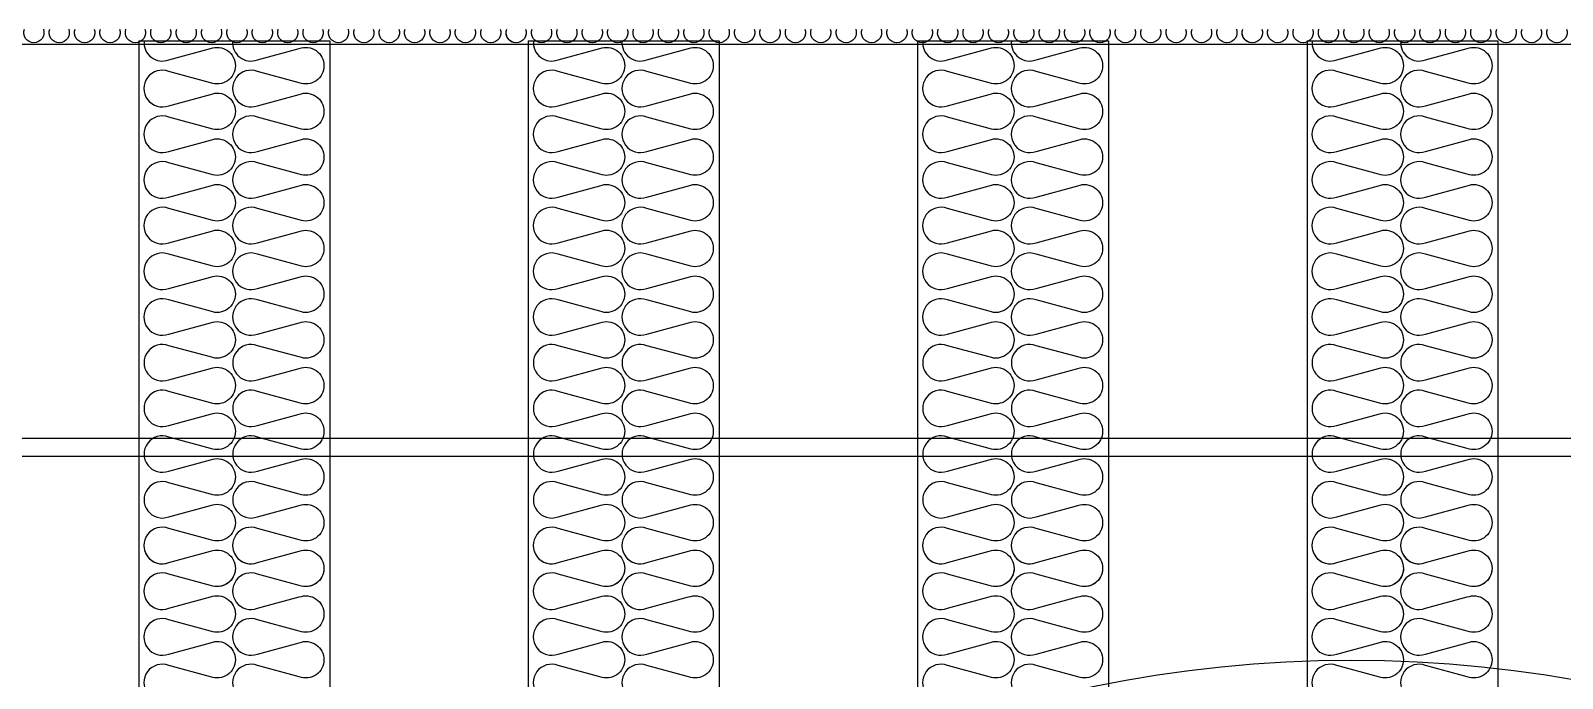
# Model space of a CAD drawing. Header units: millimetres. Extents: x 2911 to 32318, y 2586 to 23381.
# Drawn here: x 7548 to 8752, y 11771 to 12280 of the extents above; entities that cross this region are included whole.
import ezdxf

# ---------------------------------------------------------------- set-up
doc = ezdxf.new("R2010")
doc.units = ezdxf.units.MM
doc.layers.add('SMS', color=220, linetype='Continuous')
doc.layers.add('냉각탑', color=4, linetype='Continuous')

# ---------------------------------------------------------------- blocks, each defined once
blk = doc.blocks.new('A$C1FB73ED1')
blk.add_circle((1280, 1280), 1280)
blk = doc.blocks.new('3')
at = {"color": 7}
for p, q in [((9847.4, 12269.1), (7231.4, 12269.1)), ((7633.2, 12271.8), (7633.2, 9311.1)), ((7783.2, 12271.8), (7783.2, 9311.1)), ((7939.2, 12271.8), (7939.2, 9311.1)), ((8089.2, 12271.8), (8089.2, 9311.1)), ((8245.2, 12271.8), (8245.2, 9311.1)), ((8395.2, 12271.8), (8395.2, 9311.1)), ((8551.2, 12271.8), (8551.2, 9311.1)), ((8701.2, 12271.8), (8701.2, 9311.1))]:
    blk.add_line(p, q, dxfattribs=at)
for p, q in [((7633.2, 12271.8), (7783.2, 12271.8)), ((7939.2, 12271.8), (8089.2, 12271.8)), ((8245.2, 12271.8), (8395.2, 12271.8)), ((8551.2, 12271.8), (8701.2, 12271.8)), ((7441.5, 11959.6), (9847.4, 11959.6)), ((7380.6, 11945.5), (9847.4, 11945.5))]:
    blk.add_line(p, q)
at = {"layer": 'SMS', "color": 5}
for points in [[(7937.1, 12281.1, -0.524856), (7929.7, 12270.3, -0.524856), (7922.2, 12281.1)], [(7917.2, 12281.1, -0.524856), (7909.7, 12270.3, -0.524856), (7902.3, 12281.1)], [(7897.2, 12281.1, -0.524856), (7889.8, 12270.3, -0.524856), (7882.3, 12281.1)], [(7877.3, 12281.1, -0.524856), (7869.8, 12270.3, -0.524856), (7862.4, 12281.1)], [(7857.3, 12281.1, -0.524856), (7849.9, 12270.3, -0.524856), (7842.4, 12281.1)], [(7837.4, 12281.1, -0.524856), (7829.9, 12270.3, -0.524856), (7822.5, 12281.1)], [(7817.4, 12281.1, -0.524856), (7810, 12270.3, -0.524856), (7802.5, 12281.1)], [(7797.5, 12281.1, -0.524856), (7790, 12270.3, -0.524856), (7782.6, 12281.1)], [(7777.5, 12281.1, -0.524856), (7770.1, 12270.3, -0.524856), (7762.6, 12281.1)], [(7757.6, 12281.1, -0.524856), (7750.1, 12270.3, -0.524856), (7742.7, 12281.1)], [(7737.6, 12281.1, -0.524856), (7730.2, 12270.3, -0.524856), (7722.7, 12281.1)], [(7717.7, 12281.1, -0.524856), (7710.2, 12270.3, -0.524856), (7702.8, 12281.1)], [(7697.7, 12281.1, -0.524856), (7690.3, 12270.3, -0.524856), (7682.8, 12281.1)], [(7677.8, 12281.1, -0.524856), (7670.3, 12270.3, -0.524856), (7662.9, 12281.1)], [(7657.8, 12281.1, -0.524856), (7650.4, 12270.3, -0.524856), (7642.9, 12281.1)], [(7637.9, 12281.1, -0.524856), (7630.4, 12270.3, -0.524856), (7623, 12281.1)], [(7617.9, 12281.1, -0.524856), (7610.5, 12270.3, -0.524856), (7603, 12281.1)], [(7598, 12281.1, -0.524856), (7590.5, 12270.3, -0.524856), (7583.1, 12281.1)], [(7578, 12281.1, -0.524856), (7570.6, 12270.3, -0.524856), (7563.1, 12281.1)], [(7558.1, 12281.1, -0.524856), (7550.6, 12270.3, -0.524856), (7543.2, 12281.1)], [(8515.7, 12281.1, -0.524856), (8508.2, 12270.3, -0.524856), (8500.8, 12281.1)], [(8495.7, 12281.1, -0.524856), (8488.3, 12270.3, -0.524856), (8480.8, 12281.1)], [(8475.8, 12281.1, -0.524856), (8468.3, 12270.3, -0.524856), (8460.9, 12281.1)], [(8455.8, 12281.1, -0.524856), (8448.4, 12270.3, -0.524856), (8440.9, 12281.1)], [(8435.9, 12281.1, -0.524856), (8428.4, 12270.3, -0.524856), (8421, 12281.1)], [(8415.9, 12281.1, -0.524856), (8408.5, 12270.3, -0.524856), (8401, 12281.1)], [(8396, 12281.1, -0.524856), (8388.5, 12270.3, -0.524856), (8381.1, 12281.1)], [(8376, 12281.1, -0.524856), (8368.6, 12270.3, -0.524856), (8361.1, 12281.1)], [(8356.1, 12281.1, -0.524856), (8348.6, 12270.3, -0.524856), (8341.2, 12281.1)], [(8336.1, 12281.1, -0.524856), (8328.7, 12270.3, -0.524856), (8321.2, 12281.1)], [(8316.2, 12281.1, -0.524856), (8308.7, 12270.3, -0.524856), (8301.3, 12281.1)], [(8296.2, 12281.1, -0.524856), (8288.8, 12270.3, -0.524856), (8281.3, 12281.1)], [(8276.3, 12281.1, -0.524856), (8268.8, 12270.3, -0.524856), (8261.4, 12281.1)], [(8256.3, 12281.1, -0.524856), (8248.9, 12270.3, -0.524856), (8241.4, 12281.1)], [(8236.4, 12281.1, -0.524856), (8228.9, 12270.3, -0.524856), (8221.5, 12281.1)], [(8216.4, 12281.1, -0.524856), (8209, 12270.3, -0.524856), (8201.5, 12281.1)], [(8196.5, 12281.1, -0.524856), (8189, 12270.3, -0.524856), (8181.6, 12281.1)], [(8176.5, 12281.1, -0.524856), (8169.1, 12270.3, -0.524856), (8161.6, 12281.1)], [(8156.6, 12281.1, -0.524856), (8149.1, 12270.3, -0.524856), (8141.7, 12281.1)], [(8136.6, 12281.1, -0.524856), (8129.2, 12270.3, -0.524856), (8121.7, 12281.1)], [(8116.7, 12281.1, -0.524856), (8109.2, 12270.3, -0.524856), (8101.8, 12281.1)], [(8096.7, 12281.1, -0.524856), (8089.3, 12270.3, -0.524856), (8081.8, 12281.1)], [(8076.8, 12281.1, -0.524856), (8069.3, 12270.3, -0.524856), (8061.9, 12281.1)], [(8056.8, 12281.1, -0.524856), (8049.4, 12270.3, -0.524856), (8041.9, 12281.1)], [(8036.9, 12281.1, -0.524856), (8029.4, 12270.3, -0.524856), (8022, 12281.1)], [(8016.9, 12281.1, -0.524856), (8009.5, 12270.3, -0.524856), (8002, 12281.1)], [(7997, 12281.1, -0.524856), (7989.5, 12270.3, -0.524856), (7982.1, 12281.1)], [(7977, 12281.1, -0.524856), (7969.6, 12270.3, -0.524856), (7962.1, 12281.1)], [(7957.1, 12281.1, -0.524856), (7949.6, 12270.3, -0.524856), (7942.2, 12281.1)], [(7937.1, 12281.1, -0.524856), (7929.7, 12270.3, -0.417249), (7921.7, 12278.3)], [(8755.1, 12281.1, -0.524856), (8747.6, 12270.3, -0.524856), (8740.2, 12281.1)], [(8735.1, 12281.1, -0.524856), (8727.7, 12270.3, -0.524856), (8720.2, 12281.1)], [(8715.2, 12281.1, -0.524856), (8707.7, 12270.3, -0.524856), (8700.3, 12281.1)], [(8695.2, 12281.1, -0.524856), (8687.8, 12270.3, -0.524856), (8680.3, 12281.1)], [(8675.3, 12281.1, -0.524856), (8667.8, 12270.3, -0.524856), (8660.4, 12281.1)], [(8655.3, 12281.1, -0.524856), (8647.9, 12270.3, -0.524856), (8640.4, 12281.1)], [(8635.4, 12281.1, -0.524856), (8627.9, 12270.3, -0.524856), (8620.5, 12281.1)], [(8615.4, 12281.1, -0.524856), (8608, 12270.3, -0.524856), (8600.5, 12281.1)], [(8595.5, 12281.1, -0.524856), (8588, 12270.3, -0.524856), (8580.6, 12281.1)], [(8575.5, 12281.1, -0.524856), (8568.1, 12270.3, -0.524856), (8560.6, 12281.1)], [(8555.6, 12281.1, -0.524856), (8548.1, 12270.3, -0.524856), (8540.7, 12281.1)], [(8535.6, 12281.1, -0.524856), (8528.2, 12270.3, -0.524856), (8520.7, 12281.1)], [(8515.7, 12281.1, -0.524856), (8508.2, 12270.3, -0.417249), (8500.2, 12278.3)], [(7637.3, 12271.8, 0.560142), (7656.6, 12256.9), (7689.5, 12265.8, -0.524856), (7709, 12252.3, -0.524856), (7689.5, 12238.9), (7656.6, 12247.8, 1.449198), (7656.6, 12220.9), (7689.5, 12229.8, -0.524856), (7709, 12216.4, -0.524856), (7689.5, 12203), (7656.6, 12211.9, 1.449198), (7656.6, 12185), (7689.5, 12193.9, -0.524856), (7709, 12180.5, -0.524856), (7689.5, 12167.1), (7656.6, 12176, 1.449198), (7656.6, 12149.1), (7689.5, 12158, -0.524856), (7709, 12144.6, -0.524856), (7689.5, 12131.2), (7656.6, 12140.1, 1.449198), (7656.6, 12113.2), (7689.5, 12122.1, -0.524856), (7709, 12108.7, -0.524856), (7689.5, 12095.3), (7656.6, 12104.2, 1.449198), (7656.6, 12077.3), (7689.5, 12086.2, -0.524856), (7709, 12072.8, -0.524856), (7689.5, 12059.3), (7656.6, 12068.3, 1.449198), (7656.6, 12041.4), (7689.5, 12050.3, -0.524856), (7709, 12036.9, -0.524856), (7689.5, 12023.4), (7656.6, 12032.3, 1.449198), (7656.6, 12005.5), (7689.5, 12014.4, -0.524856), (7709, 12001, -0.524856), (7689.5, 11987.5), (7656.6, 11996.4, 1.449198), (7656.6, 11969.6), (7689.5, 11978.5, -0.524856), (7709, 11965, -0.524856), (7689.5, 11951.6), (7656.6, 11960.5, 1.449198), (7656.6, 11933.7), (7689.5, 11942.6, -0.524856), (7709, 11929.1, -0.524856), (7689.5, 11915.7), (7656.6, 11924.6, 1.449198), (7656.6, 11897.8), (7689.5, 11906.7, -0.524856), (7709, 11893.2, -0.524856), (7689.5, 11879.8), (7656.6, 11888.7, 1.449198), (7656.6, 11861.8), (7689.5, 11870.7, -0.524856), (7709, 11857.3, -0.417249), (7694.5, 11843)], [(7706.9, 12271.8, 0.560142), (7726.3, 12256.9), (7759.2, 12265.8, -0.524856), (7778.6, 12252.3, -0.524856), (7759.2, 12238.9), (7726.3, 12247.8, 1.449198), (7726.3, 12220.9), (7759.2, 12229.8, -0.524856), (7778.6, 12216.4, -0.524856), (7759.2, 12203), (7726.3, 12211.9, 1.449198), (7726.3, 12185), (7759.2, 12193.9, -0.524856), (7778.6, 12180.5, -0.524856), (7759.2, 12167.1), (7726.3, 12176, 1.449198), (7726.3, 12149.1), (7759.2, 12158, -0.524856), (7778.6, 12144.6, -0.524856), (7759.2, 12131.2), (7726.3, 12140.1, 1.449198), (7726.3, 12113.2), (7759.2, 12122.1, -0.524856), (7778.6, 12108.7, -0.524856), (7759.2, 12095.3), (7726.3, 12104.2, 1.449198), (7726.3, 12077.3), (7759.2, 12086.2, -0.524856), (7778.6, 12072.8, -0.524856), (7759.2, 12059.3), (7726.3, 12068.3, 1.449198), (7726.3, 12041.4), (7759.2, 12050.3, -0.524856), (7778.6, 12036.9, -0.524856), (7759.2, 12023.4), (7726.3, 12032.3, 1.449198), (7726.3, 12005.5), (7759.2, 12014.4, -0.524856), (7778.6, 12001, -0.524856), (7759.2, 11987.5), (7726.3, 11996.4, 1.449198), (7726.3, 11969.6), (7759.2, 11978.5, -0.524856), (7778.6, 11965, -0.524856), (7759.2, 11951.6), (7726.3, 11960.5, 1.449198), (7726.3, 11933.7), (7759.2, 11942.6, -0.524856), (7778.6, 11929.1, -0.524856), (7759.2, 11915.7), (7726.3, 11924.6, 1.449198), (7726.3, 11897.8), (7759.2, 11906.7, -0.524856), (7778.6, 11893.2, -0.524856), (7759.2, 11879.8), (7726.3, 11888.7, 1.449198), (7726.3, 11861.8), (7759.2, 11870.7, -0.524856), (7778.6, 11857.3, -0.417249), (7764.1, 11843)], [(7943.3, 12271.8, 0.560142), (7962.6, 12256.9), (7995.5, 12265.8, -0.524856), (8015, 12252.3, -0.524856), (7995.5, 12238.9), (7962.6, 12247.8, 1.449198), (7962.6, 12220.9), (7995.5, 12229.8, -0.524856), (8015, 12216.4, -0.524856), (7995.5, 12203), (7962.6, 12211.9, 1.449198), (7962.6, 12185), (7995.5, 12193.9, -0.524856), (8015, 12180.5, -0.524856), (7995.5, 12167.1), (7962.6, 12176, 1.449198), (7962.6, 12149.1), (7995.5, 12158, -0.524856), (8015, 12144.6, -0.524856), (7995.5, 12131.2), (7962.6, 12140.1, 1.449198), (7962.6, 12113.2), (7995.5, 12122.1, -0.524856), (8015, 12108.7, -0.524856), (7995.5, 12095.3), (7962.6, 12104.2, 1.449198), (7962.6, 12077.3), (7995.5, 12086.2, -0.524856), (8015, 12072.8, -0.524856), (7995.5, 12059.3), (7962.6, 12068.3, 1.449198), (7962.6, 12041.4), (7995.5, 12050.3, -0.524856), (8015, 12036.9, -0.524856), (7995.5, 12023.4), (7962.6, 12032.3, 1.449198), (7962.6, 12005.5), (7995.5, 12014.4, -0.524856), (8015, 12001, -0.524856), (7995.5, 11987.5), (7962.6, 11996.4, 1.449198), (7962.6, 11969.6), (7995.5, 11978.5, -0.524856), (8015, 11965, -0.524856), (7995.5, 11951.6), (7962.6, 11960.5, 1.449198), (7962.6, 11933.7), (7995.5, 11942.6, -0.524856), (8015, 11929.1, -0.524856), (7995.5, 11915.7), (7962.6, 11924.6, 1.449198), (7962.6, 11897.8), (7995.5, 11906.7, -0.524856), (8015, 11893.2, -0.524856), (7995.5, 11879.8), (7962.6, 11888.7, 1.449198), (7962.6, 11861.8), (7995.5, 11870.7, -0.524856), (8015, 11857.3, -0.417249), (8000.5, 11843)], [(8012.9, 12271.8, 0.560142), (8032.3, 12256.9), (8065.2, 12265.8, -0.524856), (8084.6, 12252.3, -0.524856), (8065.2, 12238.9), (8032.3, 12247.8, 1.449198), (8032.3, 12220.9), (8065.2, 12229.8, -0.524856), (8084.6, 12216.4, -0.524856), (8065.2, 12203), (8032.3, 12211.9, 1.449198), (8032.3, 12185), (8065.2, 12193.9, -0.524856), (8084.6, 12180.5, -0.524856), (8065.2, 12167.1), (8032.3, 12176, 1.449198), (8032.3, 12149.1), (8065.2, 12158, -0.524856), (8084.6, 12144.6, -0.524856), (8065.2, 12131.2), (8032.3, 12140.1, 1.449198), (8032.3, 12113.2), (8065.2, 12122.1, -0.524856), (8084.6, 12108.7, -0.524856), (8065.2, 12095.3), (8032.3, 12104.2, 1.449198), (8032.3, 12077.3), (8065.2, 12086.2, -0.524856), (8084.6, 12072.8, -0.524856), (8065.2, 12059.3), (8032.3, 12068.3, 1.449198), (8032.3, 12041.4), (8065.2, 12050.3, -0.524856), (8084.6, 12036.9, -0.524856), (8065.2, 12023.4), (8032.3, 12032.3, 1.449198), (8032.3, 12005.5), (8065.2, 12014.4, -0.524856), (8084.6, 12001, -0.524856), (8065.2, 11987.5), (8032.3, 11996.4, 1.449198), (8032.3, 11969.6), (8065.2, 11978.5, -0.524856), (8084.6, 11965, -0.524856), (8065.2, 11951.6), (8032.3, 11960.5, 1.449198), (8032.3, 11933.7), (8065.2, 11942.6, -0.524856), (8084.6, 11929.1, -0.524856), (8065.2, 11915.7), (8032.3, 11924.6, 1.449198), (8032.3, 11897.8), (8065.2, 11906.7, -0.524856), (8084.6, 11893.2, -0.524856), (8065.2, 11879.8), (8032.3, 11888.7, 1.449198), (8032.3, 11861.8), (8065.2, 11870.7, -0.524856), (8084.6, 11857.3, -0.417249), (8070.1, 11843)], [(8249.3, 12271.8, 0.560142), (8268.6, 12256.9), (8301.5, 12265.8, -0.524856), (8321, 12252.3, -0.524856), (8301.5, 12238.9), (8268.6, 12247.8, 1.449198), (8268.6, 12220.9), (8301.5, 12229.8, -0.524856), (8321, 12216.4, -0.524856), (8301.5, 12203), (8268.6, 12211.9, 1.449198), (8268.6, 12185), (8301.5, 12193.9, -0.524856), (8321, 12180.5, -0.524856), (8301.5, 12167.1), (8268.6, 12176, 1.449198), (8268.6, 12149.1), (8301.5, 12158, -0.524856), (8321, 12144.6, -0.524856), (8301.5, 12131.2), (8268.6, 12140.1, 1.449198), (8268.6, 12113.2), (8301.5, 12122.1, -0.524856), (8321, 12108.7, -0.524856), (8301.5, 12095.3), (8268.6, 12104.2, 1.449198), (8268.6, 12077.3), (8301.5, 12086.2, -0.524856), (8321, 12072.8, -0.524856), (8301.5, 12059.3), (8268.6, 12068.3, 1.449198), (8268.6, 12041.4), (8301.5, 12050.3, -0.524856), (8321, 12036.9, -0.524856), (8301.5, 12023.4), (8268.6, 12032.3, 1.449198), (8268.6, 12005.5), (8301.5, 12014.4, -0.524856), (8321, 12001, -0.524856), (8301.5, 11987.5), (8268.6, 11996.4, 1.449198), (8268.6, 11969.6), (8301.5, 11978.5, -0.524856), (8321, 11965, -0.524856), (8301.5, 11951.6), (8268.6, 11960.5, 1.449198), (8268.6, 11933.7), (8301.5, 11942.6, -0.524856), (8321, 11929.1, -0.524856), (8301.5, 11915.7), (8268.6, 11924.6, 1.449198), (8268.6, 11897.8), (8301.5, 11906.7, -0.524856), (8321, 11893.2, -0.524856), (8301.5, 11879.8), (8268.6, 11888.7, 1.449198), (8268.6, 11861.8), (8301.5, 11870.7, -0.524856), (8321, 11857.3, -0.417249), (8306.5, 11843)], [(8318.9, 12271.8, 0.560142), (8338.3, 12256.9), (8371.2, 12265.8, -0.524856), (8390.6, 12252.3, -0.524856), (8371.2, 12238.9), (8338.3, 12247.8, 1.449198), (8338.3, 12220.9), (8371.2, 12229.8, -0.524856), (8390.6, 12216.4, -0.524856), (8371.2, 12203), (8338.3, 12211.9, 1.449198), (8338.3, 12185), (8371.2, 12193.9, -0.524856), (8390.6, 12180.5, -0.524856), (8371.2, 12167.1), (8338.3, 12176, 1.449198), (8338.3, 12149.1), (8371.2, 12158, -0.524856), (8390.6, 12144.6, -0.524856), (8371.2, 12131.2), (8338.3, 12140.1, 1.449198), (8338.3, 12113.2), (8371.2, 12122.1, -0.524856), (8390.6, 12108.7, -0.524856), (8371.2, 12095.3), (8338.3, 12104.2, 1.449198), (8338.3, 12077.3), (8371.2, 12086.2, -0.524856), (8390.6, 12072.8, -0.524856), (8371.2, 12059.3), (8338.3, 12068.3, 1.449198), (8338.3, 12041.4), (8371.2, 12050.3, -0.524856), (8390.6, 12036.9, -0.524856), (8371.2, 12023.4), (8338.3, 12032.3, 1.449198), (8338.3, 12005.5), (8371.2, 12014.4, -0.524856), (8390.6, 12001, -0.524856), (8371.2, 11987.5), (8338.3, 11996.4, 1.449198), (8338.3, 11969.6), (8371.2, 11978.5, -0.524856), (8390.6, 11965, -0.524856), (8371.2, 11951.6), (8338.3, 11960.5, 1.449198), (8338.3, 11933.7), (8371.2, 11942.6, -0.524856), (8390.6, 11929.1, -0.524856), (8371.2, 11915.7), (8338.3, 11924.6, 1.449198), (8338.3, 11897.8), (8371.2, 11906.7, -0.524856), (8390.6, 11893.2, -0.524856), (8371.2, 11879.8), (8338.3, 11888.7, 1.449198), (8338.3, 11861.8), (8371.2, 11870.7, -0.524856), (8390.6, 11857.3, -0.417249), (8376.1, 11843)], [(8555.3, 12271.8, 0.560142), (8574.6, 12256.9), (8607.5, 12265.8, -0.524856), (8627, 12252.3, -0.524856), (8607.5, 12238.9), (8574.6, 12247.8, 1.449198), (8574.6, 12220.9), (8607.5, 12229.8, -0.524856), (8627, 12216.4, -0.524856), (8607.5, 12203), (8574.6, 12211.9, 1.449198), (8574.6, 12185), (8607.5, 12193.9, -0.524856), (8627, 12180.5, -0.524856), (8607.5, 12167.1), (8574.6, 12176, 1.449198), (8574.6, 12149.1), (8607.5, 12158, -0.524856), (8627, 12144.6, -0.524856), (8607.5, 12131.2), (8574.6, 12140.1, 1.449198), (8574.6, 12113.2), (8607.5, 12122.1, -0.524856), (8627, 12108.7, -0.524856), (8607.5, 12095.3), (8574.6, 12104.2, 1.449198), (8574.6, 12077.3), (8607.5, 12086.2, -0.524856), (8627, 12072.8, -0.524856), (8607.5, 12059.3), (8574.6, 12068.3, 1.449198), (8574.6, 12041.4), (8607.5, 12050.3, -0.524856), (8627, 12036.9, -0.524856), (8607.5, 12023.4), (8574.6, 12032.3, 1.449198), (8574.6, 12005.5), (8607.5, 12014.4, -0.524856), (8627, 12001, -0.524856), (8607.5, 11987.5), (8574.6, 11996.4, 1.449198), (8574.6, 11969.6), (8607.5, 11978.5, -0.524856), (8627, 11965, -0.524856), (8607.5, 11951.6), (8574.6, 11960.5, 1.449198), (8574.6, 11933.7), (8607.5, 11942.6, -0.524856), (8627, 11929.1, -0.524856), (8607.5, 11915.7), (8574.6, 11924.6, 1.449198), (8574.6, 11897.8), (8607.5, 11906.7, -0.524856), (8627, 11893.2, -0.524856), (8607.5, 11879.8), (8574.6, 11888.7, 1.449198), (8574.6, 11861.8), (8607.5, 11870.7, -0.524856), (8627, 11857.3, -0.417249), (8612.5, 11843)], [(8624.9, 12271.8, 0.560142), (8644.3, 12256.9), (8677.2, 12265.8, -0.524856), (8696.6, 12252.3, -0.524856), (8677.2, 12238.9), (8644.3, 12247.8, 1.449198), (8644.3, 12220.9), (8677.2, 12229.8, -0.524856), (8696.6, 12216.4, -0.524856), (8677.2, 12203), (8644.3, 12211.9, 1.449198), (8644.3, 12185), (8677.2, 12193.9, -0.524856), (8696.6, 12180.5, -0.524856), (8677.2, 12167.1), (8644.3, 12176, 1.449198), (8644.3, 12149.1), (8677.2, 12158, -0.524856), (8696.6, 12144.6, -0.524856), (8677.2, 12131.2), (8644.3, 12140.1, 1.449198), (8644.3, 12113.2), (8677.2, 12122.1, -0.524856), (8696.6, 12108.7, -0.524856), (8677.2, 12095.3), (8644.3, 12104.2, 1.449198), (8644.3, 12077.3), (8677.2, 12086.2, -0.524856), (8696.6, 12072.8, -0.524856), (8677.2, 12059.3), (8644.3, 12068.3, 1.449198), (8644.3, 12041.4), (8677.2, 12050.3, -0.524856), (8696.6, 12036.9, -0.524856), (8677.2, 12023.4), (8644.3, 12032.3, 1.449198), (8644.3, 12005.5), (8677.2, 12014.4, -0.524856), (8696.6, 12001, -0.524856), (8677.2, 11987.5), (8644.3, 11996.4, 1.449198), (8644.3, 11969.6), (8677.2, 11978.5, -0.524856), (8696.6, 11965, -0.524856), (8677.2, 11951.6), (8644.3, 11960.5, 1.449198), (8644.3, 11933.7), (8677.2, 11942.6, -0.524856), (8696.6, 11929.1, -0.524856), (8677.2, 11915.7), (8644.3, 11924.6, 1.449198), (8644.3, 11897.8), (8677.2, 11906.7, -0.524856), (8696.6, 11893.2, -0.524856), (8677.2, 11879.8), (8644.3, 11888.7, 1.449198), (8644.3, 11861.8), (8677.2, 11870.7, -0.524856), (8696.6, 11857.3, -0.417249), (8682.1, 11843)], [(7637.6, 11871.7, 0.446849), (7656.6, 11861.8), (7689.5, 11870.7, -0.524856), (7709, 11857.3, -0.524856), (7689.5, 11843.9), (7656.6, 11852.8, 1.449198), (7656.6, 11825.9), (7689.5, 11834.8, -0.524856), (7709, 11821.4, -0.524856), (7689.5, 11808), (7656.6, 11816.9, 1.449198), (7656.6, 11790), (7689.5, 11798.9, -0.524856), (7709, 11785.5, -0.524856), (7689.5, 11772.1), (7656.6, 11781, 1.449198), (7656.6, 11754.1)], [(7707.3, 11871.7, 0.446849), (7726.3, 11861.8), (7759.2, 11870.7, -0.524856), (7778.6, 11857.3, -0.524856), (7759.2, 11843.9), (7726.3, 11852.8, 1.449198), (7726.3, 11825.9), (7759.2, 11834.8, -0.524856), (7778.6, 11821.4, -0.524856), (7759.2, 11808), (7726.3, 11816.9, 1.449198), (7726.3, 11790), (7759.2, 11798.9, -0.524856), (7778.6, 11785.5, -0.524856), (7759.2, 11772.1), (7726.3, 11781, 1.449198), (7726.3, 11754.1)], [(7943.6, 11871.7, 0.446849), (7962.6, 11861.8), (7995.5, 11870.7, -0.524856), (8015, 11857.3, -0.524856), (7995.5, 11843.9), (7962.6, 11852.8, 1.449198), (7962.6, 11825.9), (7995.5, 11834.8, -0.524856), (8015, 11821.4, -0.524856), (7995.5, 11808), (7962.6, 11816.9, 1.449198), (7962.6, 11790), (7995.5, 11798.9, -0.524856), (8015, 11785.5, -0.524856), (7995.5, 11772.1), (7962.6, 11781, 1.449198), (7962.6, 11754.1)], [(8013.3, 11871.7, 0.446849), (8032.3, 11861.8), (8065.2, 11870.7, -0.524856), (8084.6, 11857.3, -0.524856), (8065.2, 11843.9), (8032.3, 11852.8, 1.449198), (8032.3, 11825.9), (8065.2, 11834.8, -0.524856), (8084.6, 11821.4, -0.524856), (8065.2, 11808), (8032.3, 11816.9, 1.449198), (8032.3, 11790), (8065.2, 11798.9, -0.524856), (8084.6, 11785.5, -0.524856), (8065.2, 11772.1), (8032.3, 11781, 1.449198), (8032.3, 11754.1)], [(8249.6, 11871.7, 0.446849), (8268.6, 11861.8), (8301.5, 11870.7, -0.524856), (8321, 11857.3, -0.524856), (8301.5, 11843.9), (8268.6, 11852.8, 1.449198), (8268.6, 11825.9), (8301.5, 11834.8, -0.524856), (8321, 11821.4, -0.524856), (8301.5, 11808), (8268.6, 11816.9, 1.449198), (8268.6, 11790), (8301.5, 11798.9, -0.524856), (8321, 11785.5, -0.524856), (8301.5, 11772.1), (8268.6, 11781, 1.449198), (8268.6, 11754.1)], [(8319.3, 11871.7, 0.446849), (8338.3, 11861.8), (8371.2, 11870.7, -0.524856), (8390.6, 11857.3, -0.524856), (8371.2, 11843.9), (8338.3, 11852.8, 1.449198), (8338.3, 11825.9), (8371.2, 11834.8, -0.524856), (8390.6, 11821.4, -0.524856), (8371.2, 11808), (8338.3, 11816.9, 1.449198), (8338.3, 11790), (8371.2, 11798.9, -0.524856), (8390.6, 11785.5, -0.524856), (8371.2, 11772.1), (8338.3, 11781, 1.449198), (8338.3, 11754.1)], [(8555.6, 11871.7, 0.446849), (8574.6, 11861.8), (8607.5, 11870.7, -0.524856), (8627, 11857.3, -0.524856), (8607.5, 11843.9), (8574.6, 11852.8, 1.449198), (8574.6, 11825.9), (8607.5, 11834.8, -0.524856), (8627, 11821.4, -0.524856), (8607.5, 11808), (8574.6, 11816.9, 1.449198), (8574.6, 11790), (8607.5, 11798.9, -0.524856), (8627, 11785.5, -0.524856), (8607.5, 11772.1), (8574.6, 11781, 1.449198), (8574.6, 11754.1)], [(8625.3, 11871.7, 0.446849), (8644.3, 11861.8), (8677.2, 11870.7, -0.524856), (8696.6, 11857.3, -0.524856), (8677.2, 11843.9), (8644.3, 11852.8, 1.449198), (8644.3, 11825.9), (8677.2, 11834.8, -0.524856), (8696.6, 11821.4, -0.524856), (8677.2, 11808), (8644.3, 11816.9, 1.449198), (8644.3, 11790), (8677.2, 11798.9, -0.524856), (8696.6, 11785.5, -0.524856), (8677.2, 11772.1), (8644.3, 11781, 1.449198), (8644.3, 11754.1)]]:
    blk.add_lwpolyline(points, format="xyb", dxfattribs=at)
at = {"layer": '냉각탑', "xscale": 0.7829768747821867, "yscale": 0.7829768747821867, "zscale": 0.7829768747821867}
blk.add_blockref('A$C1FB73ED1', (7584, 9780.8), dxfattribs=at)

msp = doc.modelspace()

# ---------------------------------------------------------------- block references
msp.add_blockref('3', (0, 0))

doc.saveas('drawing.dxf')
